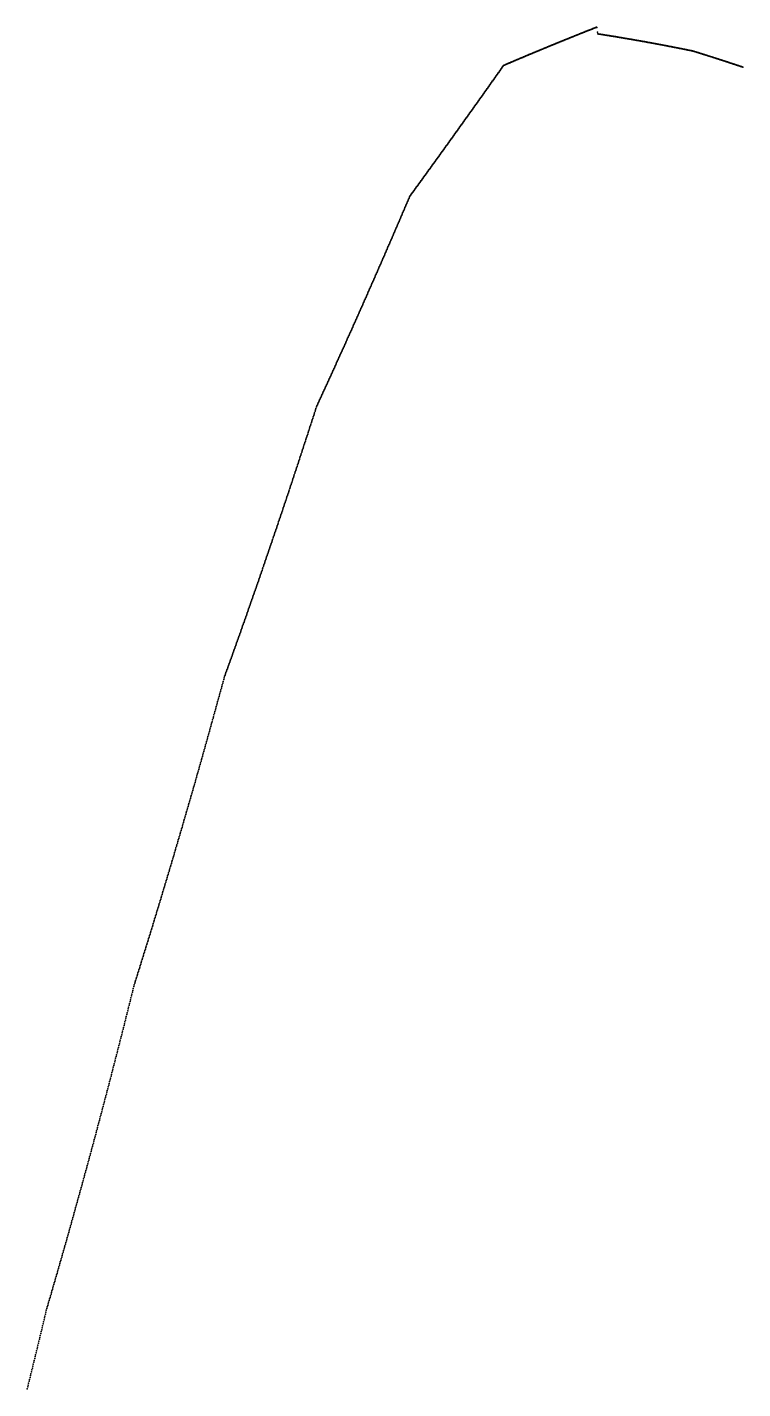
# Model space of a CAD drawing. Header units: metres. Extents: x 0 to 360, y 49 to 117.
# Drawn here: x 9.23 to 27.11, y 83.24 to 117.27 of the extents above; entities that cross this region are included whole.
import ezdxf

# ---------------------------------------------------------------- set-up
doc = ezdxf.new("R2010")
doc.units = ezdxf.units.M

msp = doc.modelspace()

# ---------------------------------------------------------------- linework, layer by layer
for p in [(22.948, 117.065), (22.959, 117.07), (22.97, 117.074), (22.981, 117.079), (22.993, 117.083), (23.004, 117.088), (23.015, 117.092), (23.026, 117.097), (23.037, 117.101), (23.049, 117.106), (23.06, 117.11), (23.071, 117.115), (23.082, 117.119), (23.094, 117.124), (23.105, 117.128), (23.116, 117.132), (23.127, 117.137), (23.139, 117.141), (23.15, 117.146), (23.161, 117.15), (23.172, 117.155), (23.183, 117.159), (23.195, 117.164), (23.206, 117.168), (23.217, 117.173), (23.228, 117.177), (23.239, 117.182), (23.251, 117.186), (23.262, 117.19), (23.273, 117.195), (23.284, 117.199), (23.296, 117.204), (23.307, 117.208), (23.318, 117.213), (23.329, 117.217), (23.34, 117.221), (23.352, 117.226), (23.363, 117.23), (23.374, 117.235), (23.385, 117.239), (23.396, 117.244), (23.408, 117.248), (23.419, 117.252), (23.43, 117.257), (23.441, 117.261), (23.453, 117.266), (23.464, 117.261), (23.475, 117.141), (23.486, 117.1), (23.497, 117.098), (23.509, 117.096), (23.52, 117.094), (23.531, 117.093), (23.542, 117.091), (23.553, 117.089), (23.565, 117.087), (23.576, 117.086), (23.587, 117.084), (23.598, 117.082), (23.609, 117.08), (23.621, 117.078), (23.632, 117.077), (23.643, 117.075), (23.654, 117.073), (23.665, 117.071), (23.677, 117.07), (23.688, 117.068), (23.699, 117.066), (23.71, 117.064), (23.721, 117.062), (22.115, 116.726), (22.126, 116.73), (22.138, 116.735), (22.149, 116.74), (22.16, 116.744), (22.171, 116.749), (22.183, 116.754), (22.194, 116.758), (22.205, 116.763), (22.216, 116.768), (22.228, 116.772), (22.239, 116.777), (22.25, 116.782), (22.261, 116.786), (22.273, 116.791), (22.284, 116.796), (22.295, 116.8), (22.307, 116.805), (22.318, 116.809), (22.329, 116.814), (22.34, 116.819), (22.352, 116.823), (22.363, 116.828), (22.374, 116.833), (22.385, 116.837), (22.397, 116.842), (22.408, 116.846), (22.419, 116.851), (22.43, 116.856), (22.442, 116.86), (22.453, 116.865), (22.464, 116.869), (22.475, 116.874), (22.487, 116.879), (22.498, 116.883), (22.509, 116.888), (22.52, 116.892), (22.532, 116.897), (22.543, 116.902), (22.554, 116.906), (22.565, 116.911), (22.577, 116.915), (22.588, 116.92), (22.599, 116.924), (22.61, 116.929), (22.622, 116.934), (22.633, 116.938), (22.644, 116.943), (22.655, 116.947), (22.667, 116.952), (22.678, 116.956), (22.689, 116.961), (22.7, 116.966), (22.712, 116.97), (22.723, 116.975), (22.734, 116.979), (22.745, 116.984), (22.757, 116.988), (22.768, 116.993), (22.779, 116.997), (22.79, 117.002), (22.802, 117.006), (22.813, 117.011), (22.824, 117.015), (22.835, 117.02), (22.847, 117.025), (22.858, 117.029), (22.869, 117.034), (22.88, 117.038), (22.891, 117.043), (22.903, 117.047), (22.914, 117.052), (22.925, 117.056), (22.936, 117.061), (23.732, 117.061), (23.744, 117.059), (23.755, 117.057), (23.766, 117.055), (23.777, 117.053), (23.788, 117.052), (23.8, 117.05), (23.811, 117.048), (23.822, 117.046), (23.833, 117.044), (23.844, 117.042), (23.856, 117.041), (23.867, 117.039), (23.878, 117.037), (23.889, 117.035), (23.9, 117.033), (23.911, 117.031), (23.923, 117.03), (23.934, 117.028), (23.945, 117.026), (23.956, 117.024), (23.967, 117.022), (23.979, 117.02), (23.99, 117.019), (24.001, 117.017), (24.012, 117.015), (24.023, 117.013), (24.034, 117.011), (24.046, 117.009), (24.057, 117.007), (24.068, 117.005), (24.079, 117.004), (24.09, 117.002), (24.101, 117), (24.113, 116.998), (24.124, 116.996), (24.135, 116.994), (24.146, 116.992), (24.157, 116.99), (24.168, 116.988), (24.18, 116.987), (24.191, 116.985), (24.202, 116.983), (24.213, 116.981), (24.224, 116.979), (24.235, 116.977), (24.247, 116.975), (24.258, 116.973), (24.269, 116.971), (24.28, 116.969), (24.291, 116.967), (24.302, 116.966), (24.314, 116.964), (24.325, 116.962), (24.336, 116.96), (24.347, 116.958), (24.358, 116.956), (24.369, 116.954), (24.381, 116.952), (24.392, 116.95), (24.403, 116.948), (24.414, 116.946), (24.425, 116.944), (24.436, 116.942), (24.448, 116.94), (24.459, 116.938), (24.47, 116.936), (24.481, 116.934), (24.492, 116.932), (24.503, 116.93), (24.514, 116.928), (24.526, 116.926), (24.537, 116.925), (24.548, 116.923), (24.559, 116.921), (24.57, 116.919), (24.581, 116.917), (24.592, 116.915), (24.604, 116.913), (24.615, 116.911), (24.626, 116.909), (24.637, 116.907), (24.648, 116.905), (24.659, 116.903), (24.67, 116.901), (24.682, 116.899), (24.693, 116.897), (24.704, 116.895), (24.715, 116.892), (24.726, 116.89), (24.737, 116.888), (24.748, 116.886), (24.76, 116.884), (24.771, 116.882), (24.782, 116.88), (24.793, 116.878), (24.804, 116.876), (24.815, 116.874), (24.826, 116.872), (24.838, 116.87), (24.849, 116.868), (24.86, 116.866), (24.871, 116.864), (24.882, 116.862), (24.893, 116.86), (24.904, 116.858), (24.915, 116.856), (24.927, 116.854), (24.938, 116.852), (24.949, 116.85), (24.96, 116.847), (24.971, 116.845), (24.982, 116.843), (24.993, 116.841), (25.004, 116.839), (25.016, 116.837), (25.027, 116.835), (25.038, 116.833), (25.049, 116.831), (25.06, 116.829), (25.071, 116.827), (25.082, 116.824), (25.093, 116.822), (25.105, 116.82), (25.116, 116.818), (25.127, 116.816), (25.138, 116.814), (25.149, 116.812), (25.16, 116.81), (25.171, 116.808), (25.182, 116.805), (25.193, 116.803), (25.205, 116.801), (25.216, 116.799), (25.227, 116.797), (25.238, 116.795), (25.249, 116.793), (25.26, 116.791), (25.271, 116.788), (25.282, 116.786), (25.293, 116.784), (25.305, 116.782), (25.316, 116.78), (25.327, 116.778), (25.338, 116.775), (25.349, 116.773), (25.36, 116.771), (25.371, 116.769), (25.382, 116.767), (25.393, 116.765), (25.404, 116.762), (25.416, 116.76), (25.427, 116.758), (25.438, 116.756), (25.449, 116.754), (25.46, 116.752), (25.471, 116.749), (25.482, 116.747), (25.493, 116.745), (25.504, 116.743), (25.515, 116.741), (25.527, 116.738), (25.538, 116.736), (25.549, 116.734), (25.56, 116.732), (25.571, 116.73), (25.582, 116.727), (25.593, 116.725), (25.604, 116.723), (21.302, 116.384), (21.313, 116.389), (21.325, 116.394), (21.336, 116.398), (21.347, 116.403), (21.359, 116.408), (21.37, 116.413), (21.381, 116.418), (21.392, 116.423), (21.404, 116.427), (21.415, 116.432), (21.426, 116.437), (21.438, 116.442), (21.449, 116.447), (21.46, 116.451), (21.472, 116.456), (21.483, 116.461), (21.494, 116.466), (21.506, 116.471), (21.517, 116.475), (21.528, 116.48), (21.539, 116.485), (21.551, 116.49), (21.562, 116.494), (21.573, 116.499), (21.585, 116.504), (21.596, 116.509), (21.607, 116.513), (21.618, 116.518), (21.63, 116.523), (21.641, 116.528), (21.652, 116.533), (21.664, 116.537), (21.675, 116.542), (21.686, 116.547), (21.698, 116.552), (21.709, 116.556), (21.72, 116.561), (21.731, 116.566), (21.743, 116.571), (21.754, 116.575), (21.765, 116.58), (21.777, 116.585), (21.788, 116.589), (21.799, 116.594), (21.81, 116.599), (21.822, 116.604), (21.833, 116.608), (21.844, 116.613), (21.856, 116.618), (21.867, 116.623), (21.878, 116.627), (21.889, 116.632), (21.901, 116.637), (21.912, 116.641), (21.923, 116.646), (21.935, 116.651), (21.946, 116.656), (21.957, 116.66), (21.968, 116.665), (21.98, 116.67), (21.991, 116.674), (22.002, 116.679), (22.014, 116.684), (22.025, 116.688), (22.036, 116.693), (22.047, 116.698), (22.059, 116.702), (22.07, 116.707), (22.081, 116.712), (22.092, 116.716), (22.104, 116.721), (25.615, 116.721), (25.626, 116.718), (25.637, 116.716), (25.648, 116.714), (25.66, 116.712), (25.671, 116.71), (25.682, 116.707), (25.693, 116.705), (25.704, 116.703), (25.715, 116.701), (25.726, 116.698), (25.737, 116.696), (25.748, 116.694), (25.759, 116.692), (25.77, 116.689), (25.781, 116.687), (25.793, 116.685), (25.804, 116.683), (25.815, 116.68), (25.826, 116.678), (25.837, 116.676), (25.848, 116.673), (25.859, 116.671), (25.87, 116.668), (25.881, 116.664), (25.892, 116.661), (25.903, 116.657), (25.914, 116.654), (25.925, 116.65), (25.937, 116.647), (25.948, 116.644), (25.959, 116.64), (25.97, 116.637), (25.981, 116.633), (25.992, 116.63), (26.003, 116.626), (26.014, 116.623), (26.025, 116.619), (26.036, 116.616), (26.047, 116.612), (26.058, 116.609), (26.069, 116.606), (26.08, 116.602), (26.091, 116.599), (26.102, 116.595), (26.114, 116.592), (26.125, 116.588), (26.136, 116.585), (26.147, 116.581), (26.158, 116.578), (26.169, 116.574), (26.18, 116.571), (26.191, 116.567), (26.202, 116.564), (26.213, 116.56), (26.224, 116.557), (26.235, 116.553), (26.246, 116.55), (26.257, 116.546), (26.268, 116.543), (26.279, 116.539), (26.29, 116.536), (26.301, 116.532), (26.313, 116.529), (26.324, 116.525), (26.335, 116.522), (26.346, 116.518), (26.357, 116.515), (26.368, 116.511), (26.379, 116.507), (26.39, 116.504), (26.401, 116.5), (26.412, 116.497), (26.423, 116.493), (26.434, 116.49), (26.445, 116.486), (26.456, 116.483), (26.467, 116.479), (26.478, 116.476), (26.489, 116.472), (26.5, 116.468), (26.511, 116.465), (26.522, 116.461), (26.533, 116.458), (26.544, 116.454), (26.555, 116.451), (26.566, 116.447), (26.577, 116.443), (26.588, 116.44), (26.6, 116.436), (26.611, 116.433), (26.622, 116.429), (26.633, 116.425), (26.644, 116.422), (26.655, 116.418), (26.666, 116.415), (26.677, 116.411), (26.688, 116.407), (26.699, 116.404), (26.71, 116.4), (26.721, 116.397), (26.732, 116.393), (26.743, 116.389), (26.754, 116.386), (26.765, 116.382), (20.94, 116.042), (20.951, 116.058), (20.962, 116.074), (20.974, 116.09), (20.985, 116.106), (20.996, 116.122), (21.008, 116.138), (21.019, 116.154), (21.03, 116.171), (21.042, 116.187), (21.053, 116.203), (21.064, 116.219), (21.076, 116.235), (21.087, 116.251), (21.098, 116.267), (21.11, 116.283), (21.121, 116.299), (21.132, 116.312), (21.144, 116.316), (21.155, 116.321), (21.166, 116.326), (21.178, 116.331), (21.189, 116.336), (21.2, 116.341), (21.212, 116.345), (21.223, 116.35), (21.234, 116.355), (21.245, 116.36), (21.257, 116.365), (21.268, 116.37), (21.279, 116.374), (21.291, 116.379), (26.776, 116.379), (26.787, 116.375), (26.798, 116.371), (26.809, 116.368), (26.82, 116.364), (26.831, 116.36), (26.842, 116.357), (26.853, 116.353), (26.864, 116.349), (26.875, 116.346), (26.886, 116.342), (26.897, 116.339), (26.908, 116.335), (26.919, 116.331), (26.93, 116.328), (26.941, 116.324), (26.952, 116.32), (26.963, 116.317), (26.974, 116.313), (26.985, 116.309), (26.996, 116.306), (27.007, 116.302), (27.018, 116.298), (27.029, 116.295), (27.04, 116.291), (27.051, 116.287), (27.062, 116.284), (27.073, 116.28), (27.084, 116.276), (27.095, 116.273), (27.106, 116.269), (20.702, 115.706), (20.713, 115.722), (20.725, 115.738), (20.736, 115.754), (20.747, 115.77), (20.759, 115.786), (20.77, 115.802), (20.781, 115.818), (20.793, 115.834), (20.804, 115.85), (20.815, 115.866), (20.827, 115.882), (20.838, 115.898), (20.849, 115.914), (20.861, 115.93), (20.872, 115.946), (20.883, 115.962), (20.895, 115.978), (20.906, 115.994), (20.917, 116.01), (20.929, 116.026), (20.464, 115.371), (20.475, 115.387), (20.486, 115.403), (20.498, 115.419), (20.509, 115.435), (20.52, 115.451), (20.532, 115.467), (20.543, 115.483), (20.554, 115.499), (20.566, 115.514), (20.577, 115.53), (20.588, 115.546), (20.6, 115.562), (20.611, 115.578), (20.622, 115.594), (20.634, 115.61), (20.645, 115.626), (20.657, 115.642), (20.668, 115.658), (20.679, 115.674), (20.691, 115.69), (20.214, 115.02), (20.225, 115.036), (20.237, 115.052), (20.248, 115.068), (20.259, 115.084), (20.271, 115.1), (20.282, 115.116), (20.293, 115.132), (20.305, 115.148), (20.316, 115.164), (20.327, 115.18), (20.339, 115.196), (20.35, 115.211), (20.362, 115.227), (20.373, 115.243), (20.384, 115.259), (20.396, 115.275), (20.407, 115.291), (20.418, 115.307), (20.43, 115.323), (20.441, 115.339), (20.452, 115.355), (19.975, 114.687), (19.987, 114.703), (19.998, 114.718), (20.009, 114.734), (20.021, 114.75), (20.032, 114.766), (20.044, 114.782), (20.055, 114.798), (20.066, 114.814), (20.078, 114.83), (20.089, 114.845), (20.1, 114.861), (20.112, 114.877), (20.123, 114.893), (20.134, 114.909), (20.146, 114.925), (20.157, 114.941), (20.168, 114.957), (20.18, 114.973), (20.191, 114.989), (20.203, 115.004), (19.736, 114.354), (19.748, 114.37), (19.759, 114.385), (19.771, 114.401), (19.782, 114.417), (19.793, 114.433), (19.805, 114.449), (19.816, 114.465), (19.827, 114.48), (19.839, 114.496), (19.85, 114.512), (19.862, 114.528), (19.873, 114.544), (19.884, 114.56), (19.896, 114.576), (19.907, 114.591), (19.918, 114.607), (19.93, 114.623), (19.941, 114.639), (19.953, 114.655), (19.964, 114.671), (19.486, 114.006), (19.497, 114.022), (19.509, 114.037), (19.52, 114.053), (19.532, 114.069), (19.543, 114.085), (19.554, 114.101), (19.566, 114.116), (19.577, 114.132), (19.589, 114.148), (19.6, 114.164), (19.611, 114.18), (19.623, 114.195), (19.634, 114.211), (19.645, 114.227), (19.657, 114.243), (19.668, 114.259), (19.68, 114.275), (19.691, 114.29), (19.702, 114.306), (19.714, 114.322), (19.725, 114.338), (19.247, 113.674), (19.258, 113.69), (19.27, 113.706), (19.281, 113.722), (19.292, 113.737), (19.304, 113.753), (19.315, 113.769), (19.327, 113.785), (19.338, 113.801), (19.349, 113.816), (19.361, 113.832), (19.372, 113.848), (19.384, 113.864), (19.395, 113.879), (19.406, 113.895), (19.418, 113.911), (19.429, 113.927), (19.441, 113.943), (19.452, 113.958), (19.463, 113.974), (19.475, 113.99), (18.996, 113.328), (19.007, 113.344), (19.019, 113.36), (19.03, 113.375), (19.042, 113.391), (19.053, 113.407), (19.064, 113.423), (19.076, 113.438), (19.087, 113.454), (19.099, 113.47), (19.11, 113.485), (19.121, 113.501), (19.133, 113.517), (19.144, 113.533), (19.156, 113.548), (19.167, 113.564), (19.178, 113.58), (19.19, 113.596), (19.201, 113.611), (19.213, 113.627), (19.224, 113.643), (19.235, 113.659), (18.768, 112.997), (18.779, 113.024), (18.791, 113.047), (18.802, 113.061), (18.813, 113.077), (18.825, 113.093), (18.836, 113.108), (18.848, 113.124), (18.859, 113.14), (18.87, 113.155), (18.882, 113.171), (18.893, 113.187), (18.905, 113.202), (18.916, 113.218), (18.928, 113.234), (18.939, 113.25), (18.95, 113.265), (18.962, 113.281), (18.973, 113.297), (18.985, 113.312), (18.619, 112.649), (18.631, 112.676), (18.642, 112.703), (18.654, 112.73), (18.665, 112.756), (18.676, 112.783), (18.688, 112.81), (18.699, 112.836), (18.711, 112.863), (18.722, 112.89), (18.734, 112.917), (18.745, 112.943), (18.756, 112.97), (18.471, 112.303), (18.482, 112.33), (18.494, 112.357), (18.505, 112.383), (18.517, 112.41), (18.528, 112.436), (18.539, 112.463), (18.551, 112.49), (18.562, 112.516), (18.574, 112.543), (18.585, 112.569), (18.596, 112.596), (18.608, 112.623), (18.322, 111.959), (18.334, 111.986), (18.345, 112.012), (18.357, 112.038), (18.368, 112.065), (18.379, 112.091), (18.391, 112.118), (18.402, 112.144), (18.414, 112.171), (18.425, 112.197), (18.437, 112.224), (18.448, 112.25), (18.459, 112.277), (18.185, 111.643), (18.196, 111.669), (18.208, 111.695), (18.219, 111.722), (18.231, 111.748), (18.242, 111.774), (18.254, 111.801), (18.265, 111.827), (18.277, 111.854), (18.288, 111.88), (18.299, 111.906), (18.311, 111.933), (18.036, 111.302), (18.048, 111.328), (18.059, 111.354), (18.071, 111.38), (18.082, 111.406), (18.094, 111.433), (18.105, 111.459), (18.116, 111.485), (18.128, 111.511), (18.139, 111.538), (18.151, 111.564), (18.162, 111.59), (18.174, 111.616), (17.888, 110.962), (17.899, 110.988), (17.91, 111.014), (17.922, 111.04), (17.933, 111.066), (17.945, 111.092), (17.956, 111.118), (17.968, 111.145), (17.979, 111.171), (17.991, 111.197), (18.002, 111.223), (18.013, 111.249), (18.025, 111.275), (17.727, 110.598), (17.739, 110.624), (17.75, 110.65), (17.762, 110.676), (17.773, 110.702), (17.784, 110.728), (17.796, 110.754), (17.807, 110.78), (17.819, 110.806), (17.83, 110.832), (17.842, 110.858), (17.853, 110.884), (17.865, 110.91), (17.876, 110.936), (17.578, 110.262), (17.59, 110.288), (17.601, 110.313), (17.613, 110.339), (17.624, 110.365), (17.636, 110.391), (17.647, 110.417), (17.658, 110.443), (17.67, 110.468), (17.681, 110.494), (17.693, 110.52), (17.704, 110.546), (17.716, 110.572), (17.429, 109.927), (17.441, 109.953), (17.452, 109.978), (17.464, 110.004), (17.475, 110.03), (17.487, 110.056), (17.498, 110.081), (17.51, 110.107), (17.521, 110.133), (17.532, 110.159), (17.544, 110.184), (17.555, 110.21), (17.567, 110.236), (17.28, 109.594), (17.292, 109.619), (17.303, 109.645), (17.315, 109.671), (17.326, 109.696), (17.338, 109.722), (17.349, 109.747), (17.361, 109.773), (17.372, 109.799), (17.383, 109.824), (17.395, 109.85), (17.406, 109.876), (17.418, 109.901), (17.12, 109.237), (17.131, 109.262), (17.143, 109.288), (17.154, 109.313), (17.166, 109.339), (17.177, 109.364), (17.189, 109.39), (17.2, 109.415), (17.211, 109.441), (17.223, 109.466), (17.234, 109.492), (17.246, 109.517), (17.257, 109.543), (17.269, 109.568), (16.97, 108.907), (16.982, 108.932), (16.993, 108.958), (17.005, 108.983), (17.016, 109.008), (17.028, 109.034), (17.039, 109.059), (17.051, 109.084), (17.062, 109.11), (17.074, 109.135), (17.085, 109.161), (17.097, 109.186), (17.108, 109.211), (16.821, 108.579), (16.833, 108.604), (16.844, 108.629), (16.856, 108.654), (16.867, 108.68), (16.879, 108.705), (16.89, 108.73), (16.902, 108.755), (16.913, 108.781), (16.925, 108.806), (16.936, 108.831), (16.948, 108.856), (16.959, 108.882), (16.66, 108.227), (16.672, 108.252), (16.683, 108.277), (16.695, 108.302), (16.706, 108.327), (16.718, 108.352), (16.729, 108.377), (16.741, 108.403), (16.752, 108.428), (16.764, 108.453), (16.775, 108.478), (16.787, 108.503), (16.798, 108.528), (16.81, 108.553), (16.5, 107.877), (16.511, 107.902), (16.523, 107.927), (16.534, 107.952), (16.546, 107.977), (16.557, 108.002), (16.569, 108.027), (16.58, 108.052), (16.592, 108.077), (16.603, 108.102), (16.614, 108.127), (16.626, 108.152), (16.637, 108.177), (16.649, 108.202), (16.385, 107.561), (16.396, 107.597), (16.408, 107.632), (16.419, 107.668), (16.431, 107.704), (16.442, 107.74), (16.454, 107.775), (16.465, 107.803), (16.477, 107.827), (16.488, 107.852), (16.27, 107.205), (16.281, 107.241), (16.293, 107.276), (16.304, 107.312), (16.316, 107.347), (16.327, 107.383), (16.339, 107.419), (16.35, 107.454), (16.362, 107.49), (16.373, 107.525), (16.166, 106.887), (16.178, 106.922), (16.189, 106.958), (16.201, 106.993), (16.212, 107.028), (16.224, 107.064), (16.235, 107.099), (16.247, 107.135), (16.258, 107.17), (16.051, 106.535), (16.063, 106.57), (16.074, 106.605), (16.086, 106.641), (16.097, 106.676), (16.109, 106.711), (16.12, 106.746), (16.132, 106.781), (16.143, 106.817), (16.155, 106.852), (15.936, 106.186), (15.948, 106.22), (15.959, 106.255), (15.971, 106.29), (15.982, 106.325), (15.994, 106.36), (16.005, 106.395), (16.017, 106.43), (16.028, 106.465), (16.04, 106.5), (15.821, 105.838), (15.832, 105.872), (15.844, 105.907), (15.855, 105.942), (15.867, 105.977), (15.878, 106.011), (15.89, 106.046), (15.901, 106.081), (15.913, 106.116), (15.924, 106.151), (15.706, 105.492), (15.717, 105.526), (15.729, 105.561), (15.74, 105.595), (15.752, 105.63), (15.763, 105.665), (15.775, 105.699), (15.786, 105.734), (15.798, 105.768), (15.809, 105.803), (15.602, 105.182), (15.614, 105.217), (15.625, 105.251), (15.637, 105.285), (15.648, 105.32), (15.66, 105.354), (15.671, 105.389), (15.683, 105.423), (15.694, 105.457), (15.487, 104.84), (15.498, 104.874), (15.51, 104.908), (15.521, 104.943), (15.533, 104.977), (15.544, 105.011), (15.556, 105.045), (15.568, 105.079), (15.579, 105.114), (15.591, 105.148), (15.372, 104.5), (15.383, 104.534), (15.395, 104.568), (15.406, 104.602), (15.418, 104.636), (15.429, 104.67), (15.441, 104.704), (15.452, 104.738), (15.464, 104.772), (15.475, 104.806), (15.256, 104.162), (15.268, 104.195), (15.279, 104.229), (15.291, 104.263), (15.302, 104.297), (15.314, 104.331), (15.326, 104.364), (15.337, 104.398), (15.349, 104.432), (15.36, 104.466), (15.13, 103.792), (15.141, 103.825), (15.153, 103.859), (15.164, 103.892), (15.176, 103.926), (15.187, 103.96), (15.199, 103.993), (15.21, 104.027), (15.222, 104.061), (15.233, 104.094), (15.245, 104.128), (15.014, 103.457), (15.026, 103.491), (15.037, 103.524), (15.049, 103.558), (15.06, 103.591), (15.072, 103.624), (15.083, 103.658), (15.095, 103.691), (15.106, 103.725), (15.118, 103.758), (14.899, 103.125), (14.91, 103.158), (14.922, 103.191), (14.933, 103.225), (14.945, 103.258), (14.957, 103.291), (14.968, 103.324), (14.98, 103.358), (14.991, 103.391), (15.003, 103.424), (14.783, 102.794), (14.795, 102.827), (14.806, 102.86), (14.818, 102.893), (14.83, 102.926), (14.841, 102.96), (14.853, 102.993), (14.864, 103.026), (14.876, 103.059), (14.887, 103.092), (14.656, 102.433), (14.668, 102.466), (14.68, 102.498), (14.691, 102.531), (14.703, 102.564), (14.714, 102.597), (14.726, 102.63), (14.737, 102.663), (14.749, 102.696), (14.76, 102.729), (14.772, 102.761), (14.541, 102.106), (14.553, 102.139), (14.564, 102.171), (14.576, 102.204), (14.587, 102.237), (14.599, 102.269), (14.61, 102.302), (14.622, 102.335), (14.633, 102.367), (14.645, 102.4), (14.414, 101.749), (14.425, 101.781), (14.437, 101.814), (14.449, 101.846), (14.46, 101.879), (14.472, 101.911), (14.483, 101.944), (14.495, 101.976), (14.506, 102.009), (14.518, 102.041), (14.529, 102.074), (14.298, 101.426), (14.31, 101.458), (14.322, 101.49), (14.333, 101.523), (14.345, 101.555), (14.356, 101.587), (14.368, 101.619), (14.379, 101.652), (14.391, 101.684), (14.402, 101.717), (14.171, 101.073), (14.183, 101.105), (14.194, 101.137), (14.206, 101.169), (14.218, 101.201), (14.229, 101.233), (14.241, 101.265), (14.252, 101.297), (14.264, 101.329), (14.275, 101.362), (14.287, 101.394), (14.079, 100.748), (14.09, 100.79), (14.102, 100.833), (14.114, 100.875), (14.125, 100.917), (14.137, 100.96), (14.148, 101.002), (14.16, 101.043), (13.986, 100.411), (13.998, 100.453), (14.01, 100.495), (14.021, 100.537), (14.033, 100.579), (14.044, 100.621), (14.056, 100.664), (14.067, 100.706), (13.894, 100.076), (13.905, 100.118), (13.917, 100.16), (13.929, 100.201), (13.94, 100.243), (13.952, 100.285), (13.963, 100.327), (13.975, 100.369), (13.801, 99.743), (13.813, 99.785), (13.825, 99.826), (13.836, 99.868), (13.848, 99.909), (13.859, 99.951), (13.871, 99.993), (13.882, 100.034), (13.697, 99.371), (13.709, 99.412), (13.72, 99.453), (13.732, 99.495), (13.744, 99.536), (13.755, 99.577), (13.767, 99.619), (13.778, 99.66), (13.79, 99.702), (13.605, 99.042), (13.616, 99.083), (13.628, 99.124), (13.639, 99.165), (13.651, 99.206), (13.663, 99.247), (13.674, 99.288), (13.686, 99.33), (13.512, 98.715), (13.524, 98.756), (13.535, 98.797), (13.547, 98.838), (13.558, 98.878), (13.57, 98.919), (13.582, 98.96), (13.593, 99.001), (13.408, 98.35), (13.42, 98.39), (13.431, 98.431), (13.443, 98.471), (13.454, 98.512), (13.466, 98.553), (13.477, 98.593), (13.489, 98.634), (13.501, 98.675), (13.315, 98.027), (13.327, 98.067), (13.339, 98.108), (13.35, 98.148), (13.362, 98.188), (13.373, 98.229), (13.385, 98.269), (13.396, 98.309), (13.211, 97.666), (13.223, 97.706), (13.234, 97.746), (13.246, 97.786), (13.258, 97.827), (13.269, 97.867), (13.281, 97.907), (13.292, 97.947), (13.304, 97.987), (13.119, 97.348), (13.13, 97.388), (13.142, 97.427), (13.153, 97.467), (13.165, 97.507), (13.177, 97.547), (13.188, 97.587), (13.2, 97.627), (13.014, 96.992), (13.026, 97.031), (13.038, 97.071), (13.049, 97.11), (13.061, 97.15), (13.072, 97.189), (13.084, 97.229), (13.095, 97.268), (13.107, 97.308), (12.922, 96.677), (12.933, 96.716), (12.945, 96.755), (12.956, 96.795), (12.968, 96.834), (12.98, 96.873), (12.991, 96.913), (13.003, 96.952), (12.817, 96.325), (12.829, 96.364), (12.841, 96.403), (12.852, 96.442), (12.864, 96.481), (12.875, 96.52), (12.887, 96.559), (12.899, 96.598), (12.91, 96.638), (12.713, 95.976), (12.725, 96.014), (12.736, 96.053), (12.748, 96.092), (12.76, 96.131), (12.771, 96.169), (12.783, 96.208), (12.794, 96.247), (12.806, 96.286), (12.609, 95.628), (12.62, 95.667), (12.632, 95.705), (12.644, 95.744), (12.655, 95.782), (12.667, 95.821), (12.678, 95.86), (12.69, 95.898), (12.702, 95.937), (12.505, 95.283), (12.516, 95.322), (12.528, 95.36), (12.539, 95.398), (12.551, 95.436), (12.562, 95.475), (12.574, 95.513), (12.586, 95.551), (12.597, 95.59), (12.412, 94.979), (12.423, 95.017), (12.435, 95.055), (12.447, 95.093), (12.458, 95.131), (12.47, 95.169), (12.481, 95.207), (12.493, 95.245), (12.307, 94.638), (12.319, 94.676), (12.331, 94.713), (12.342, 94.751), (12.354, 94.789), (12.365, 94.827), (12.377, 94.865), (12.389, 94.903), (12.4, 94.941), (12.203, 94.299), (12.215, 94.337), (12.226, 94.374), (12.238, 94.412), (12.249, 94.449), (12.261, 94.487), (12.273, 94.525), (12.284, 94.562), (12.296, 94.6), (12.087, 93.926), (12.099, 93.963), (12.11, 94), (12.122, 94.038), (12.133, 94.075), (12.145, 94.112), (12.157, 94.15), (12.168, 94.187), (12.18, 94.224), (12.191, 94.262), (11.983, 93.592), (11.994, 93.629), (12.006, 93.666), (12.017, 93.703), (12.029, 93.74), (12.041, 93.777), (12.052, 93.814), (12.064, 93.851), (12.075, 93.889), (11.89, 93.286), (11.901, 93.333), (11.913, 93.372), (11.925, 93.407), (11.936, 93.444), (11.948, 93.481), (11.959, 93.518), (11.971, 93.555), (11.797, 92.914), (11.809, 92.96), (11.82, 93.007), (11.832, 93.053), (11.843, 93.1), (11.855, 93.146), (11.867, 93.193), (11.878, 93.24), (11.716, 92.59), (11.727, 92.636), (11.739, 92.683), (11.751, 92.729), (11.762, 92.775), (11.774, 92.821), (11.785, 92.868), (11.623, 92.223), (11.635, 92.269), (11.646, 92.315), (11.658, 92.36), (11.669, 92.406), (11.681, 92.452), (11.693, 92.498), (11.704, 92.544), (11.542, 91.904), (11.553, 91.949), (11.565, 91.995), (11.577, 92.04), (11.588, 92.086), (11.6, 92.132), (11.611, 92.177), (11.449, 91.541), (11.46, 91.586), (11.472, 91.632), (11.484, 91.677), (11.495, 91.722), (11.507, 91.768), (11.518, 91.813), (11.53, 91.858), (11.368, 91.226), (11.379, 91.271), (11.391, 91.316), (11.402, 91.361), (11.414, 91.406), (11.426, 91.451), (11.437, 91.496), (11.275, 90.869), (11.286, 90.913), (11.298, 90.958), (11.309, 91.003), (11.321, 91.047), (11.333, 91.092), (11.344, 91.137), (11.356, 91.182), (11.193, 90.558), (11.205, 90.602), (11.217, 90.647), (11.228, 90.691), (11.24, 90.735), (11.251, 90.78), (11.263, 90.824), (11.1, 90.205), (11.112, 90.249), (11.124, 90.293), (11.135, 90.337), (11.147, 90.381), (11.158, 90.426), (11.17, 90.47), (11.182, 90.514), (11.007, 89.855), (11.019, 89.899), (11.031, 89.942), (11.042, 89.986), (11.054, 90.03), (11.066, 90.074), (11.077, 90.118), (11.089, 90.161), (10.915, 89.507), (10.926, 89.551), (10.938, 89.594), (10.949, 89.638), (10.961, 89.681), (10.973, 89.724), (10.984, 89.768), (10.996, 89.812), (10.822, 89.162), (10.833, 89.205), (10.845, 89.248), (10.856, 89.291), (10.868, 89.334), (10.88, 89.378), (10.891, 89.421), (10.903, 89.464), (10.729, 88.819), (10.74, 88.862), (10.752, 88.905), (10.763, 88.948), (10.775, 88.99), (10.787, 89.033), (10.798, 89.076), (10.81, 89.119), (10.636, 88.479), (10.647, 88.521), (10.659, 88.564), (10.67, 88.606), (10.682, 88.649), (10.694, 88.691), (10.705, 88.734), (10.717, 88.777), (10.543, 88.141), (10.554, 88.183), (10.566, 88.225), (10.577, 88.267), (10.589, 88.31), (10.601, 88.352), (10.612, 88.394), (10.624, 88.437), (10.45, 87.805), (10.461, 87.847), (10.473, 87.889), (10.484, 87.931), (10.496, 87.973), (10.508, 88.015), (10.519, 88.057), (10.531, 88.099), (10.357, 87.472), (10.368, 87.513), (10.38, 87.555), (10.391, 87.597), (10.403, 87.638), (10.415, 87.68), (10.426, 87.722), (10.438, 87.763), (10.264, 87.141), (10.275, 87.182), (10.287, 87.223), (10.298, 87.265), (10.31, 87.306), (10.322, 87.348), (10.333, 87.389), (10.345, 87.43), (10.171, 86.812), (10.182, 86.853), (10.194, 86.894), (10.205, 86.935), (10.217, 86.976), (10.229, 87.017), (10.24, 87.059), (10.252, 87.1), (10.066, 86.445), (10.077, 86.486), (10.089, 86.527), (10.101, 86.567), (10.112, 86.608), (10.124, 86.649), (10.136, 86.69), (10.147, 86.73), (10.159, 86.771), (9.973, 86.121), (9.984, 86.162), (9.996, 86.202), (10.008, 86.242), (10.019, 86.283), (10.031, 86.323), (10.043, 86.364), (10.054, 86.405), (9.868, 85.76), (9.88, 85.8), (9.891, 85.84), (9.903, 85.88), (9.915, 85.92), (9.926, 85.96), (9.938, 86), (9.95, 86.041), (9.961, 86.081), (9.775, 85.44), (9.787, 85.48), (9.798, 85.52), (9.81, 85.56), (9.822, 85.6), (9.833, 85.64), (9.845, 85.68), (9.856, 85.72), (9.682, 85.102), (9.694, 85.151), (9.705, 85.2), (9.717, 85.245), (9.729, 85.282), (9.74, 85.321), (9.752, 85.361), (9.763, 85.401), (9.601, 84.761), (9.612, 84.81), (9.624, 84.859), (9.635, 84.907), (9.647, 84.956), (9.659, 85.005), (9.67, 85.053), (9.519, 84.423), (9.531, 84.472), (9.542, 84.52), (9.554, 84.568), (9.566, 84.616), (9.577, 84.665), (9.589, 84.713), (9.438, 84.088), (9.449, 84.136), (9.461, 84.183), (9.473, 84.231), (9.484, 84.279), (9.496, 84.327), (9.507, 84.375), (9.356, 83.755), (9.368, 83.802), (9.379, 83.85), (9.391, 83.897), (9.403, 83.945), (9.414, 83.992), (9.426, 84.04), (9.263, 83.377), (9.275, 83.424), (9.286, 83.471), (9.298, 83.518), (9.31, 83.565), (9.321, 83.613), (9.333, 83.66), (9.344, 83.707), (9.228, 83.236), (9.24, 83.283), (9.251, 83.33)]:
    msp.add_point(p)

doc.saveas('drawing.dxf')
